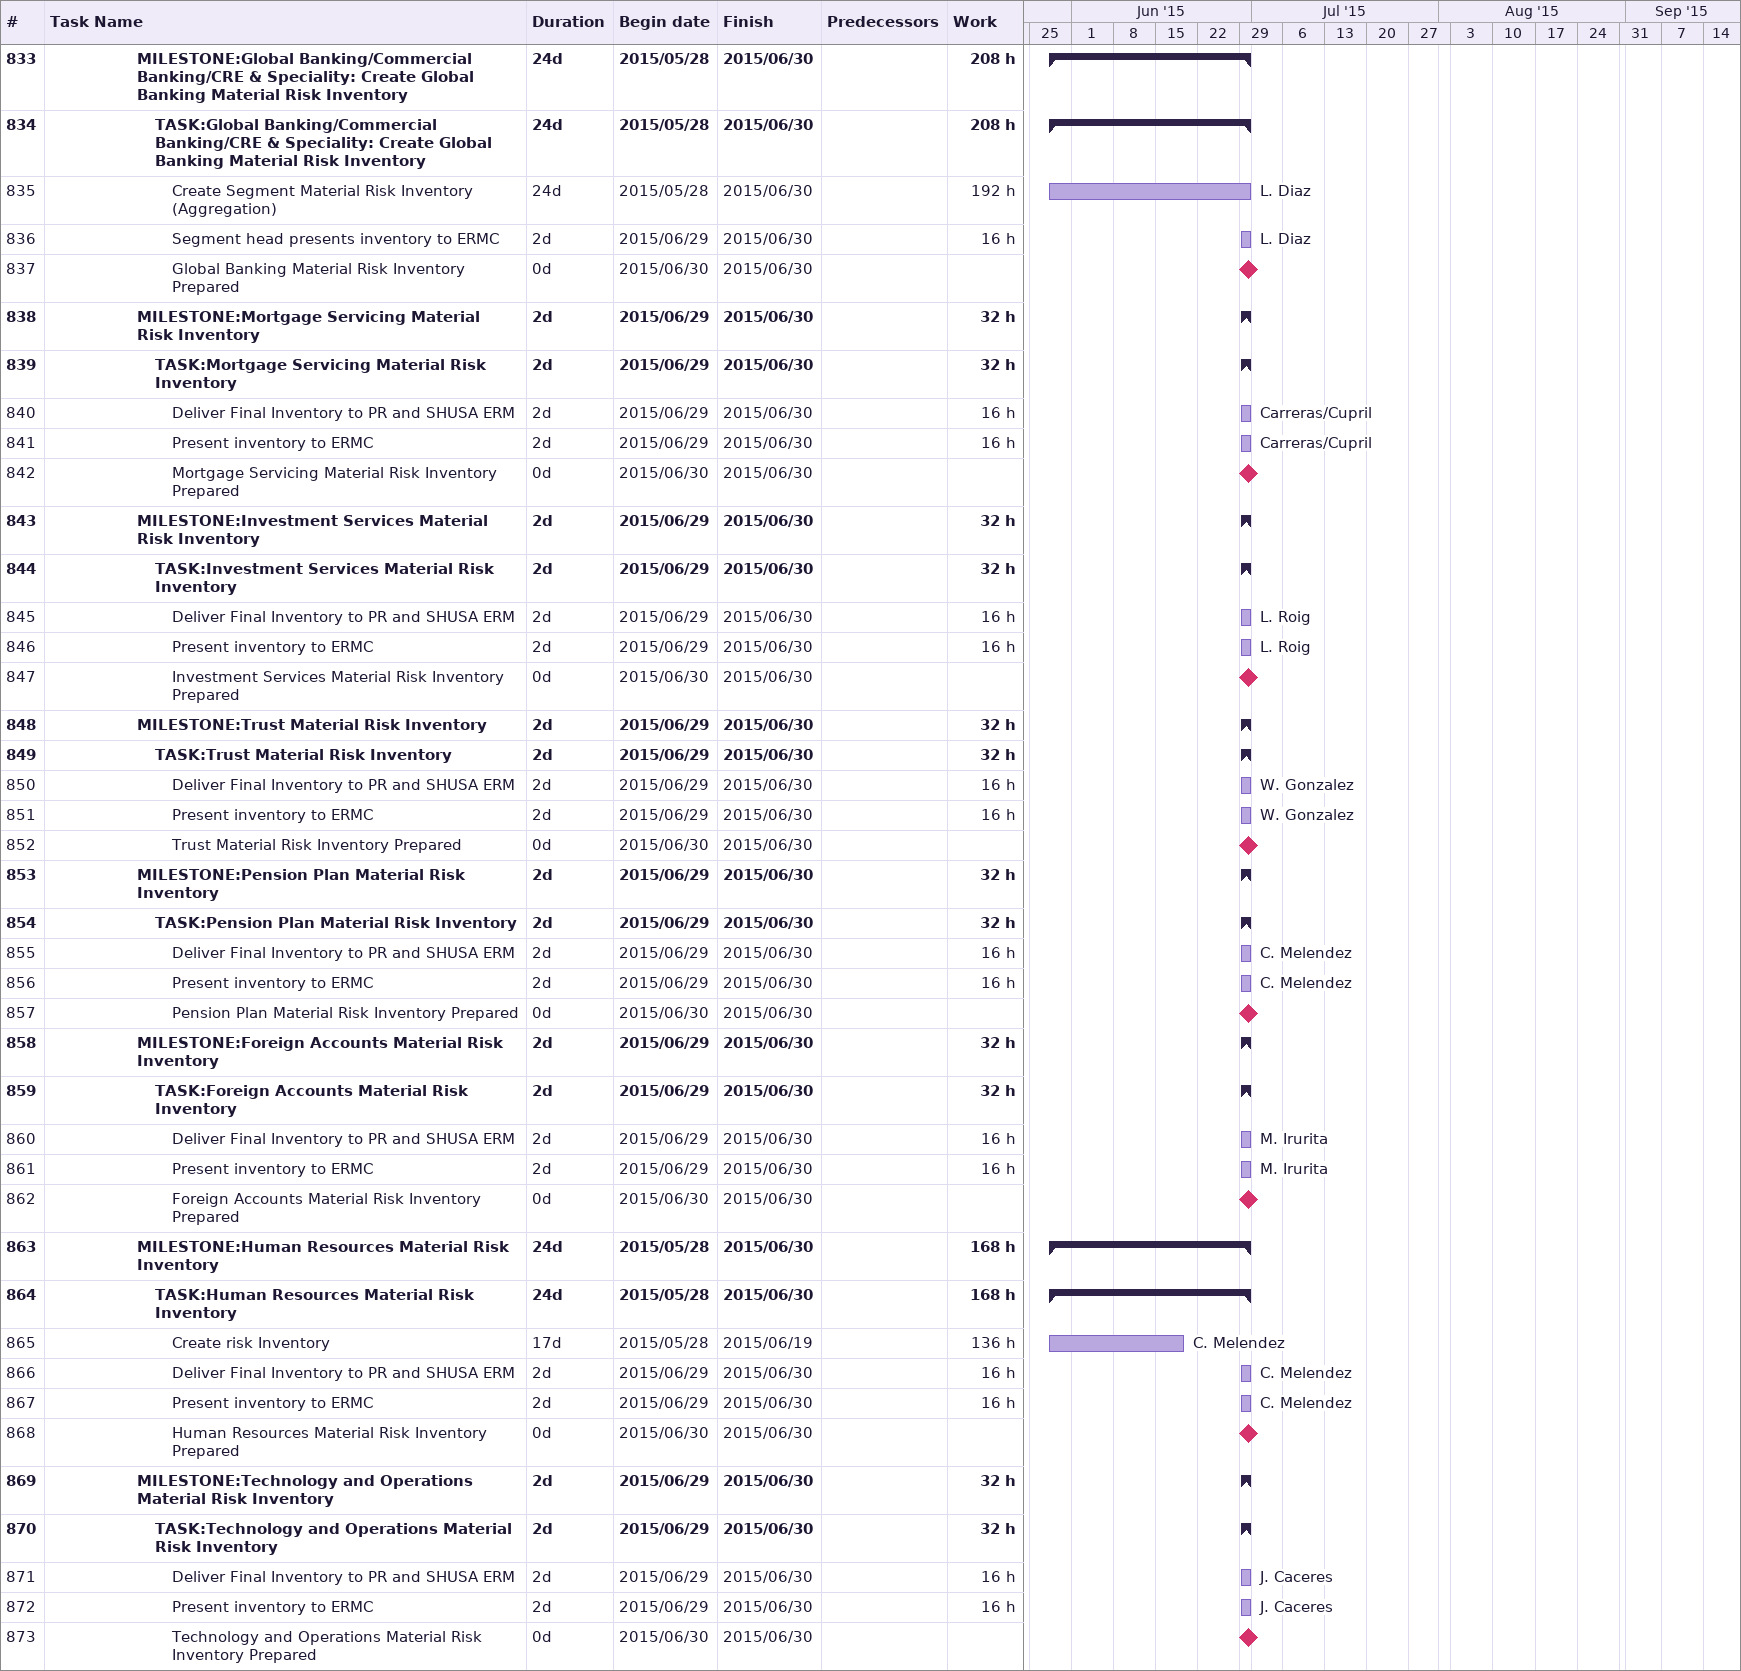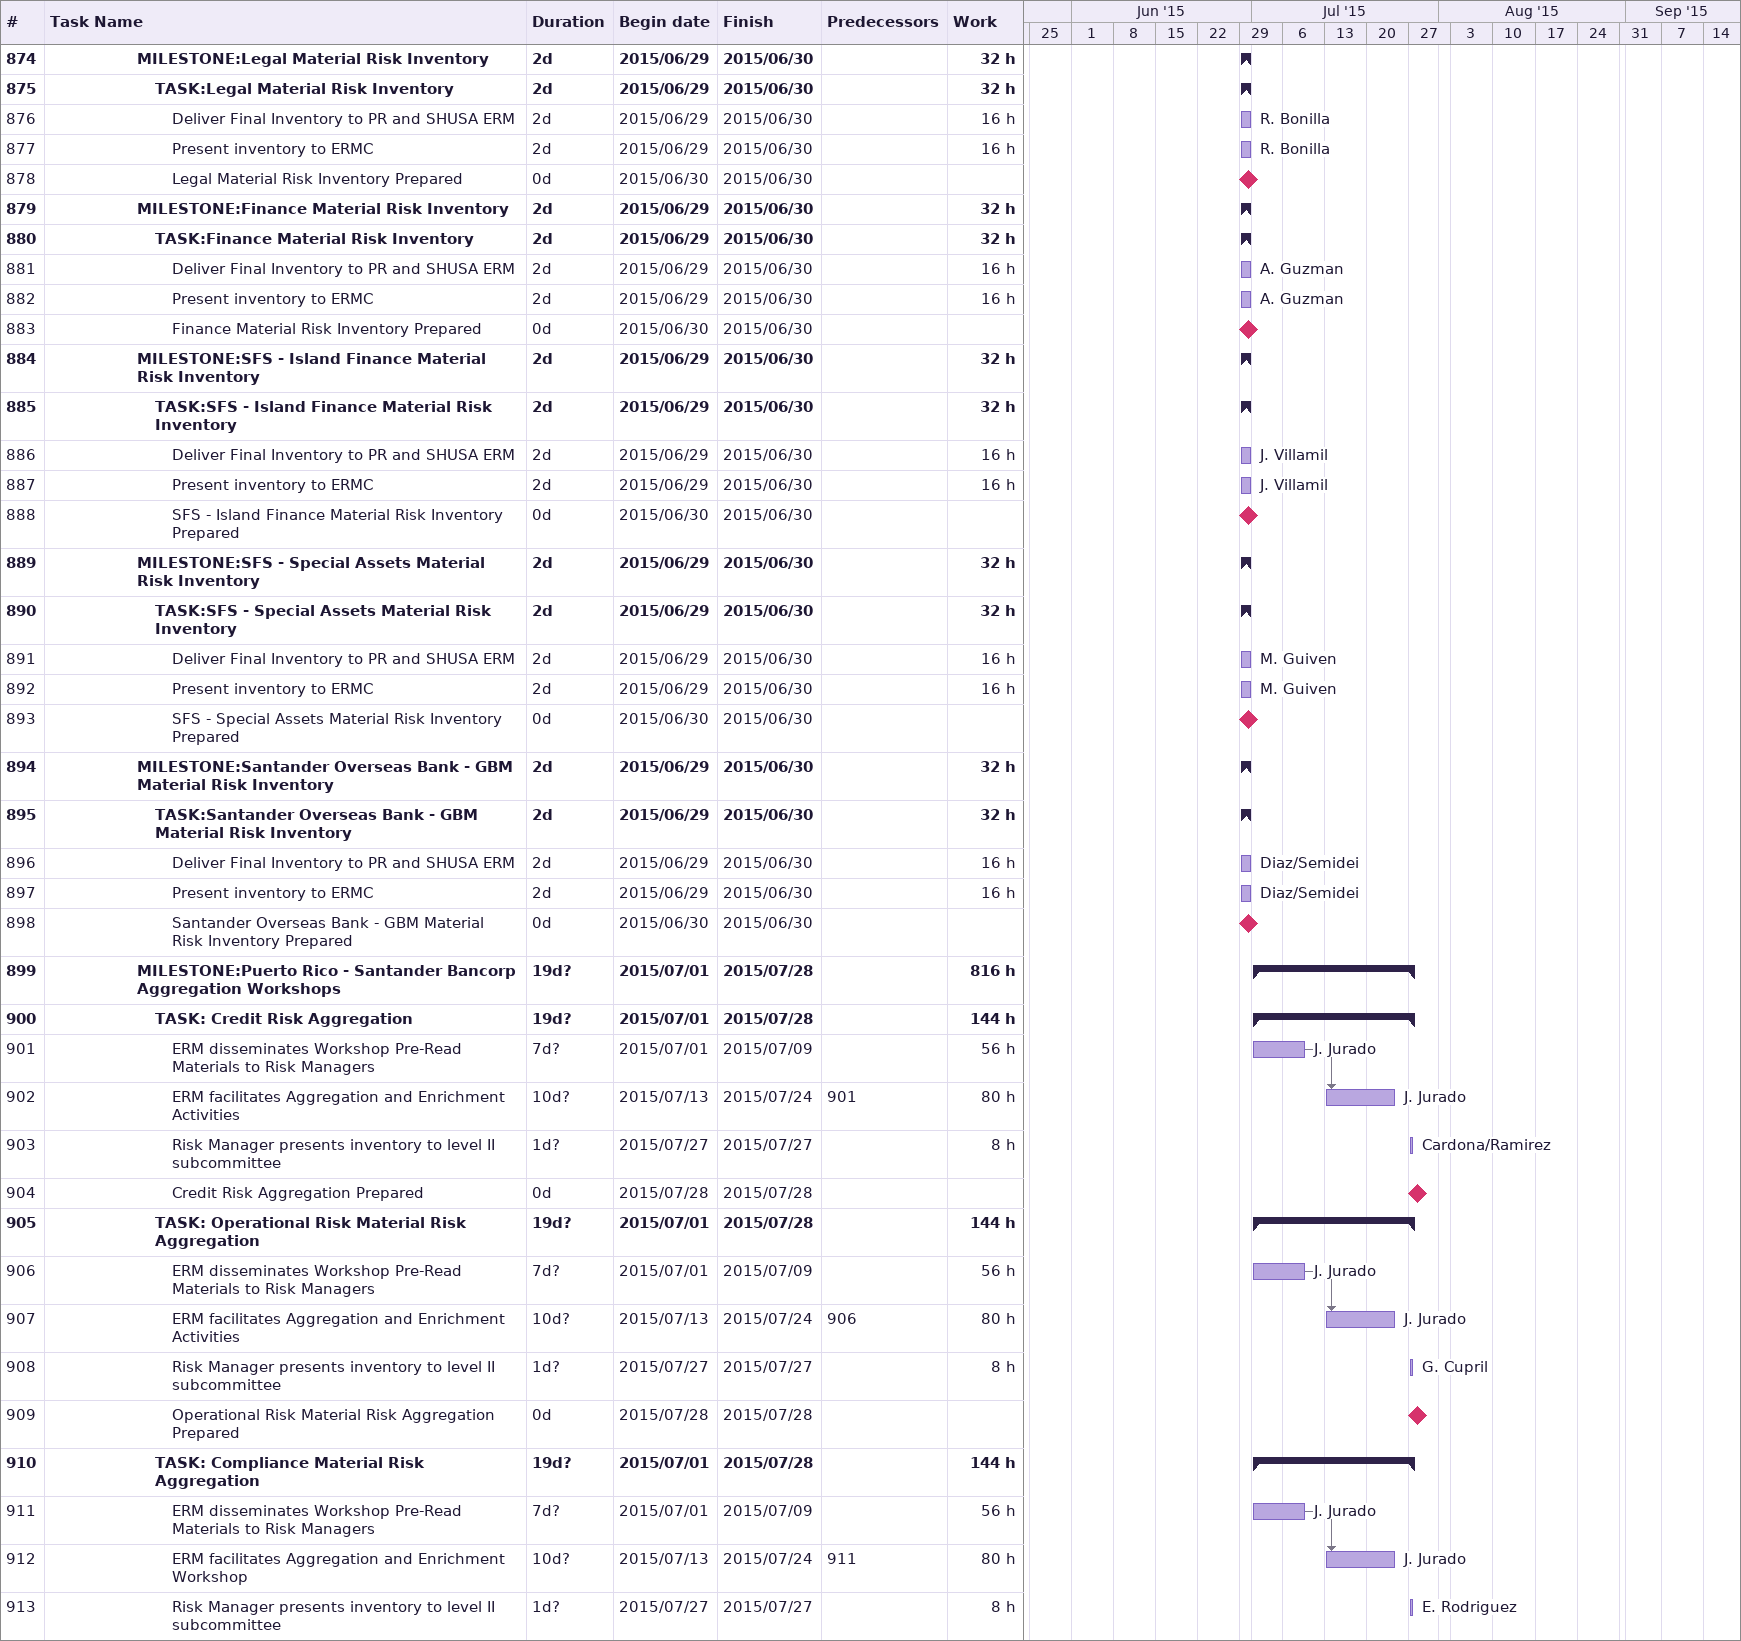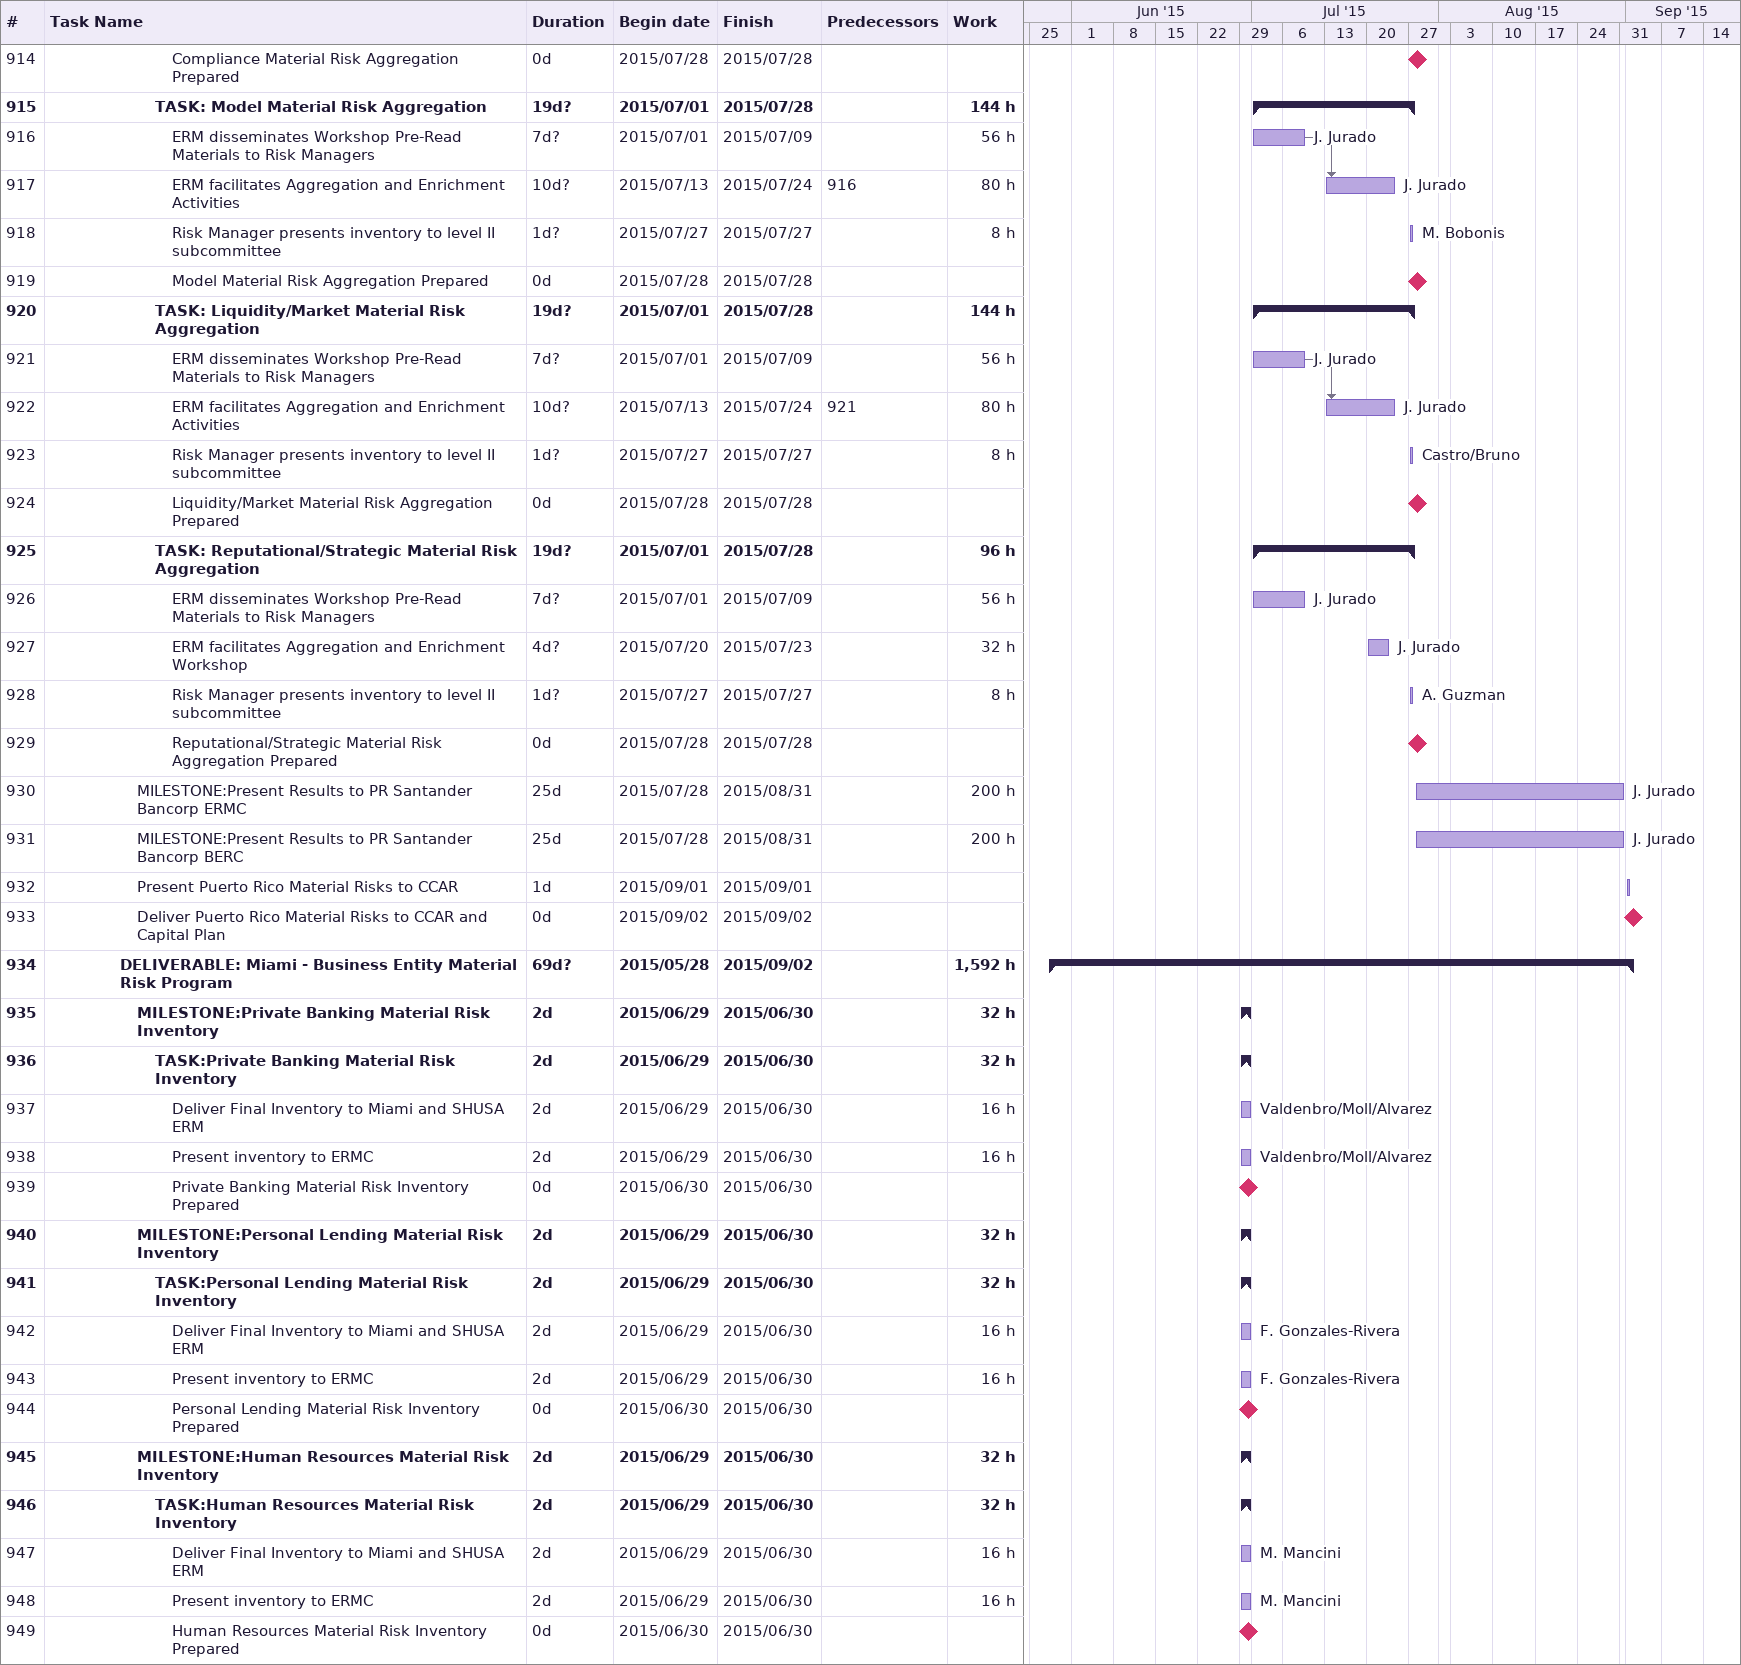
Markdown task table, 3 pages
| ID | Level | Task | Duration | Start | Finish | Predecessors | Resources | Work (h) |
|---|---|---|---|---|---|---|---|---|
| 833 | 6 | **MILESTONE:Global Banking/Commercial Banking/CRE & Speciality: Create Global Banking Material Risk Inventory** | 24d | 2015-05-28 | 2015-06-30 |  |  | 208 |
| 834 | 7 | **TASK:Global Banking/Commercial Banking/CRE & Speciality: Create Global Banking Material Risk Inventory** | 24d | 2015-05-28 | 2015-06-30 |  |  | 208 |
| 835 | 8 | Create Segment Material Risk Inventory (Aggregation) | 24d | 2015-05-28 | 2015-06-30 |  | L. Diaz | 192 |
| 836 | 8 | Segment head presents inventory to ERMC | 2d | 2015-06-29 | 2015-06-30 |  | L. Diaz | 16 |
| 837 | 8 | Global Banking Material Risk Inventory Prepared | 0d | 2015-06-30 | 2015-06-30 |  |  |  |
| 838 | 6 | **MILESTONE:Mortgage Servicing Material Risk Inventory** | 2d | 2015-06-29 | 2015-06-30 |  |  | 32 |
| 839 | 7 | **TASK:Mortgage Servicing Material Risk Inventory** | 2d | 2015-06-29 | 2015-06-30 |  |  | 32 |
| 840 | 8 | Deliver Final Inventory to PR and SHUSA ERM | 2d | 2015-06-29 | 2015-06-30 |  | Carreras/Cupril | 16 |
| 841 | 8 | Present inventory to ERMC | 2d | 2015-06-29 | 2015-06-30 |  | Carreras/Cupril | 16 |
| 842 | 8 | Mortgage Servicing Material Risk Inventory Prepared | 0d | 2015-06-30 | 2015-06-30 |  |  |  |
| 843 | 6 | **MILESTONE:Investment Services Material Risk Inventory** | 2d | 2015-06-29 | 2015-06-30 |  |  | 32 |
| 844 | 7 | **TASK:Investment Services Material Risk Inventory** | 2d | 2015-06-29 | 2015-06-30 |  |  | 32 |
| 845 | 8 | Deliver Final Inventory to PR and SHUSA ERM | 2d | 2015-06-29 | 2015-06-30 |  | L. Roig | 16 |
| 846 | 8 | Present inventory to ERMC | 2d | 2015-06-29 | 2015-06-30 |  | L. Roig | 16 |
| 847 | 8 | Investment Services Material Risk Inventory Prepared | 0d | 2015-06-30 | 2015-06-30 |  |  |  |
| 848 | 6 | **MILESTONE:Trust Material Risk Inventory** | 2d | 2015-06-29 | 2015-06-30 |  |  | 32 |
| 849 | 7 | **TASK:Trust Material Risk Inventory** | 2d | 2015-06-29 | 2015-06-30 |  |  | 32 |
| 850 | 8 | Deliver Final Inventory to PR and SHUSA ERM | 2d | 2015-06-29 | 2015-06-30 |  | W. Gonzalez | 16 |
| 851 | 8 | Present inventory to ERMC | 2d | 2015-06-29 | 2015-06-30 |  | W. Gonzalez | 16 |
| 852 | 8 | Trust Material Risk Inventory Prepared | 0d | 2015-06-30 | 2015-06-30 |  |  |  |
| 853 | 6 | **MILESTONE:Pension Plan Material Risk Inventory** | 2d | 2015-06-29 | 2015-06-30 |  |  | 32 |
| 854 | 7 | **TASK:Pension Plan Material Risk Inventory** | 2d | 2015-06-29 | 2015-06-30 |  |  | 32 |
| 855 | 8 | Deliver Final Inventory to PR and SHUSA ERM | 2d | 2015-06-29 | 2015-06-30 |  | C. Melendez | 16 |
| 856 | 8 | Present inventory to ERMC | 2d | 2015-06-29 | 2015-06-30 |  | C. Melendez | 16 |
| 857 | 8 | Pension Plan Material Risk Inventory Prepared | 0d | 2015-06-30 | 2015-06-30 |  |  |  |
| 858 | 6 | **MILESTONE:Foreign Accounts Material Risk Inventory** | 2d | 2015-06-29 | 2015-06-30 |  |  | 32 |
| 859 | 7 | **TASK:Foreign Accounts Material Risk Inventory** | 2d | 2015-06-29 | 2015-06-30 |  |  | 32 |
| 860 | 8 | Deliver Final Inventory to PR and SHUSA ERM | 2d | 2015-06-29 | 2015-06-30 |  | M. Irurita | 16 |
| 861 | 8 | Present inventory to ERMC | 2d | 2015-06-29 | 2015-06-30 |  | M. Irurita | 16 |
| 862 | 8 | Foreign Accounts Material Risk Inventory Prepared | 0d | 2015-06-30 | 2015-06-30 |  |  |  |
| 863 | 6 | **MILESTONE:Human Resources Material Risk Inventory** | 24d | 2015-05-28 | 2015-06-30 |  |  | 168 |
| 864 | 7 | **TASK:Human Resources Material Risk Inventory** | 24d | 2015-05-28 | 2015-06-30 |  |  | 168 |
| 865 | 8 | Create risk Inventory | 17d | 2015-05-28 | 2015-06-19 |  | C. Melendez | 136 |
| 866 | 8 | Deliver Final Inventory to PR and SHUSA ERM | 2d | 2015-06-29 | 2015-06-30 |  | C. Melendez | 16 |
| 867 | 8 | Present inventory to ERMC | 2d | 2015-06-29 | 2015-06-30 |  | C. Melendez | 16 |
| 868 | 8 | Human Resources Material Risk Inventory Prepared | 0d | 2015-06-30 | 2015-06-30 |  |  |  |
| 869 | 6 | **MILESTONE:Technology and Operations Material Risk Inventory** | 2d | 2015-06-29 | 2015-06-30 |  |  | 32 |
| 870 | 7 | **TASK:Technology and Operations Material Risk Inventory** | 2d | 2015-06-29 | 2015-06-30 |  |  | 32 |
| 871 | 8 | Deliver Final Inventory to PR and SHUSA ERM | 2d | 2015-06-29 | 2015-06-30 |  | J. Caceres | 16 |
| 872 | 8 | Present inventory to ERMC | 2d | 2015-06-29 | 2015-06-30 |  | J. Caceres | 16 |
| 873 | 8 | Technology and Operations Material Risk Inventory Prepared | 0d | 2015-06-30 | 2015-06-30 |  |  |  |
| 874 | 6 | **MILESTONE:Legal Material Risk Inventory** | 2d | 2015-06-29 | 2015-06-30 |  |  | 32 |
| 875 | 7 | **TASK:Legal Material Risk Inventory** | 2d | 2015-06-29 | 2015-06-30 |  |  | 32 |
| 876 | 8 | Deliver Final Inventory to PR and SHUSA ERM | 2d | 2015-06-29 | 2015-06-30 |  | R. Bonilla | 16 |
| 877 | 8 | Present inventory to ERMC | 2d | 2015-06-29 | 2015-06-30 |  | R. Bonilla | 16 |
| 878 | 8 | Legal Material Risk Inventory Prepared | 0d | 2015-06-30 | 2015-06-30 |  |  |  |
| 879 | 6 | **MILESTONE:Finance Material Risk Inventory** | 2d | 2015-06-29 | 2015-06-30 |  |  | 32 |
| 880 | 7 | **TASK:Finance Material Risk Inventory** | 2d | 2015-06-29 | 2015-06-30 |  |  | 32 |
| 881 | 8 | Deliver Final Inventory to PR and SHUSA ERM | 2d | 2015-06-29 | 2015-06-30 |  | A. Guzman | 16 |
| 882 | 8 | Present inventory to ERMC | 2d | 2015-06-29 | 2015-06-30 |  | A. Guzman | 16 |
| 883 | 8 | Finance Material Risk Inventory Prepared | 0d | 2015-06-30 | 2015-06-30 |  |  |  |
| 884 | 6 | **MILESTONE:SFS - Island Finance Material Risk Inventory** | 2d | 2015-06-29 | 2015-06-30 |  |  | 32 |
| 885 | 7 | **TASK:SFS - Island Finance Material Risk Inventory** | 2d | 2015-06-29 | 2015-06-30 |  |  | 32 |
| 886 | 8 | Deliver Final Inventory to PR and SHUSA ERM | 2d | 2015-06-29 | 2015-06-30 |  | J. Villamil | 16 |
| 887 | 8 | Present inventory to ERMC | 2d | 2015-06-29 | 2015-06-30 |  | J. Villamil | 16 |
| 888 | 8 | SFS - Island Finance Material Risk Inventory Prepared | 0d | 2015-06-30 | 2015-06-30 |  |  |  |
| 889 | 6 | **MILESTONE:SFS - Special Assets Material Risk Inventory** | 2d | 2015-06-29 | 2015-06-30 |  |  | 32 |
| 890 | 7 | **TASK:SFS - Special Assets Material Risk Inventory** | 2d | 2015-06-29 | 2015-06-30 |  |  | 32 |
| 891 | 8 | Deliver Final Inventory to PR and SHUSA ERM | 2d | 2015-06-29 | 2015-06-30 |  | M. Guiven | 16 |
| 892 | 8 | Present inventory to ERMC | 2d | 2015-06-29 | 2015-06-30 |  | M. Guiven | 16 |
| 893 | 8 | SFS - Special Assets Material Risk Inventory Prepared | 0d | 2015-06-30 | 2015-06-30 |  |  |  |
| 894 | 6 | **MILESTONE:Santander Overseas Bank - GBM Material Risk Inventory** | 2d | 2015-06-29 | 2015-06-30 |  |  | 32 |
| 895 | 7 | **TASK:Santander Overseas Bank - GBM Material Risk Inventory** | 2d | 2015-06-29 | 2015-06-30 |  |  | 32 |
| 896 | 8 | Deliver Final Inventory to PR and SHUSA ERM | 2d | 2015-06-29 | 2015-06-30 |  | Diaz/Semidei | 16 |
| 897 | 8 | Present inventory to ERMC | 2d | 2015-06-29 | 2015-06-30 |  | Diaz/Semidei | 16 |
| 898 | 8 | Santander Overseas Bank - GBM Material Risk Inventory Prepared | 0d | 2015-06-30 | 2015-06-30 |  |  |  |
| 899 | 6 | **MILESTONE:Puerto Rico - Santander Bancorp Aggregation Workshops** | 19d? | 2015-07-01 | 2015-07-28 |  |  | 816 |
| 900 | 7 | **TASK: Credit Risk Aggregation** | 19d? | 2015-07-01 | 2015-07-28 |  |  | 144 |
| 901 | 8 | ERM disseminates Workshop Pre-Read Materials to Risk Managers | 7d? | 2015-07-01 | 2015-07-09 |  | J. Jurado | 56 |
| 902 | 8 | ERM facilitates Aggregation and Enrichment Activities | 10d? | 2015-07-13 | 2015-07-24 | 901 | J. Jurado | 80 |
| 903 | 8 | Risk Manager presents inventory to level II subcommittee | 1d? | 2015-07-27 | 2015-07-27 |  | Cardona/Ramirez | 8 |
| 904 | 8 | Credit Risk Aggregation Prepared | 0d | 2015-07-28 | 2015-07-28 |  |  |  |
| 905 | 7 | **TASK: Operational Risk Material Risk Aggregation** | 19d? | 2015-07-01 | 2015-07-28 |  |  | 144 |
| 906 | 8 | ERM disseminates Workshop Pre-Read Materials to Risk Managers | 7d? | 2015-07-01 | 2015-07-09 |  | J. Jurado | 56 |
| 907 | 8 | ERM facilitates Aggregation and Enrichment Activities | 10d? | 2015-07-13 | 2015-07-24 | 906 | J. Jurado | 80 |
| 908 | 8 | Risk Manager presents inventory to level II subcommittee | 1d? | 2015-07-27 | 2015-07-27 |  | G. Cupril | 8 |
| 909 | 8 | Operational Risk Material Risk Aggregation Prepared | 0d | 2015-07-28 | 2015-07-28 |  |  |  |
| 910 | 7 | **TASK: Compliance Material Risk Aggregation** | 19d? | 2015-07-01 | 2015-07-28 |  |  | 144 |
| 911 | 8 | ERM disseminates Workshop Pre-Read Materials to Risk Managers | 7d? | 2015-07-01 | 2015-07-09 |  | J. Jurado | 56 |
| 912 | 8 | ERM facilitates Aggregation and Enrichment Workshop | 10d? | 2015-07-13 | 2015-07-24 | 911 | J. Jurado | 80 |
| 913 | 8 | Risk Manager presents inventory to level II subcommittee | 1d? | 2015-07-27 | 2015-07-27 |  | E. Rodriguez | 8 |
| 914 | 8 | Compliance Material Risk Aggregation Prepared | 0d | 2015-07-28 | 2015-07-28 |  |  |  |
| 915 | 7 | **TASK: Model Material Risk Aggregation** | 19d? | 2015-07-01 | 2015-07-28 |  |  | 144 |
| 916 | 8 | ERM disseminates Workshop Pre-Read Materials to Risk Managers | 7d? | 2015-07-01 | 2015-07-09 |  | J. Jurado | 56 |
| 917 | 8 | ERM facilitates Aggregation and Enrichment Activities | 10d? | 2015-07-13 | 2015-07-24 | 916 | J. Jurado | 80 |
| 918 | 8 | Risk Manager presents inventory to level II subcommittee | 1d? | 2015-07-27 | 2015-07-27 |  | M. Bobonis | 8 |
| 919 | 8 | Model Material Risk Aggregation Prepared | 0d | 2015-07-28 | 2015-07-28 |  |  |  |
| 920 | 7 | **TASK: Liquidity/Market Material Risk Aggregation** | 19d? | 2015-07-01 | 2015-07-28 |  |  | 144 |
| 921 | 8 | ERM disseminates Workshop Pre-Read Materials to Risk Managers | 7d? | 2015-07-01 | 2015-07-09 |  | J. Jurado | 56 |
| 922 | 8 | ERM facilitates Aggregation and Enrichment Activities | 10d? | 2015-07-13 | 2015-07-24 | 921 | J. Jurado | 80 |
| 923 | 8 | Risk Manager presents inventory to level II subcommittee | 1d? | 2015-07-27 | 2015-07-27 |  | Castro/Bruno | 8 |
| 924 | 8 | Liquidity/Market Material Risk Aggregation Prepared | 0d | 2015-07-28 | 2015-07-28 |  |  |  |
| 925 | 7 | **TASK: Reputational/Strategic Material Risk Aggregation** | 19d? | 2015-07-01 | 2015-07-28 |  |  | 96 |
| 926 | 8 | ERM disseminates Workshop Pre-Read Materials to Risk Managers | 7d? | 2015-07-01 | 2015-07-09 |  | J. Jurado | 56 |
| 927 | 8 | ERM facilitates Aggregation and Enrichment Workshop | 4d? | 2015-07-20 | 2015-07-23 |  | J. Jurado | 32 |
| 928 | 8 | Risk Manager presents inventory to level II subcommittee | 1d? | 2015-07-27 | 2015-07-27 |  | A. Guzman | 8 |
| 929 | 8 | Reputational/Strategic Material Risk Aggregation Prepared | 0d | 2015-07-28 | 2015-07-28 |  |  |  |
| 930 | 6 | MILESTONE:Present Results to PR Santander Bancorp ERMC | 25d | 2015-07-28 | 2015-08-31 |  | J. Jurado | 200 |
| 931 | 6 | MILESTONE:Present Results to PR Santander Bancorp BERC | 25d | 2015-07-28 | 2015-08-31 |  | J. Jurado | 200 |
| 932 | 6 | Present Puerto Rico Material Risks to CCAR | 1d | 2015-09-01 | 2015-09-01 |  |  |  |
| 933 | 6 | Deliver Puerto Rico Material Risks to CCAR and Capital Plan | 0d | 2015-09-02 | 2015-09-02 |  |  |  |
| 934 | 5 | **DELIVERABLE: Miami - Business Entity Material Risk Program** | 69d? | 2015-05-28 | 2015-09-02 |  |  | 1592 |
| 935 | 6 | **MILESTONE:Private Banking Material Risk Inventory** | 2d | 2015-06-29 | 2015-06-30 |  |  | 32 |
| 936 | 7 | **TASK:Private Banking Material Risk Inventory** | 2d | 2015-06-29 | 2015-06-30 |  |  | 32 |
| 937 | 8 | Deliver Final Inventory to Miami and SHUSA ERM | 2d | 2015-06-29 | 2015-06-30 |  | Valdenbro/Moll/Alvarez | 16 |
| 938 | 8 | Present inventory to ERMC | 2d | 2015-06-29 | 2015-06-30 |  | Valdenbro/Moll/Alvarez | 16 |
| 939 | 8 | Private Banking Material Risk Inventory Prepared | 0d | 2015-06-30 | 2015-06-30 |  |  |  |
| 940 | 6 | **MILESTONE:Personal Lending Material Risk Inventory** | 2d | 2015-06-29 | 2015-06-30 |  |  | 32 |
| 941 | 7 | **TASK:Personal Lending Material Risk Inventory** | 2d | 2015-06-29 | 2015-06-30 |  |  | 32 |
| 942 | 8 | Deliver Final Inventory to Miami and SHUSA ERM | 2d | 2015-06-29 | 2015-06-30 |  | F. Gonzales-Rivera | 16 |
| 943 | 8 | Present inventory to ERMC | 2d | 2015-06-29 | 2015-06-30 |  | F. Gonzales-Rivera | 16 |
| 944 | 8 | Personal Lending Material Risk Inventory Prepared | 0d | 2015-06-30 | 2015-06-30 |  |  |  |
| 945 | 6 | **MILESTONE:Human Resources Material Risk Inventory** | 2d | 2015-06-29 | 2015-06-30 |  |  | 32 |
| 946 | 7 | **TASK:Human Resources Material Risk Inventory** | 2d | 2015-06-29 | 2015-06-30 |  |  | 32 |
| 947 | 8 | Deliver Final Inventory to Miami and SHUSA ERM | 2d | 2015-06-29 | 2015-06-30 |  | M. Mancini | 16 |
| 948 | 8 | Present inventory to ERMC | 2d | 2015-06-29 | 2015-06-30 |  | M. Mancini | 16 |
| 949 | 8 | Human Resources Material Risk Inventory Prepared | 0d | 2015-06-30 | 2015-06-30 |  |  |  |
